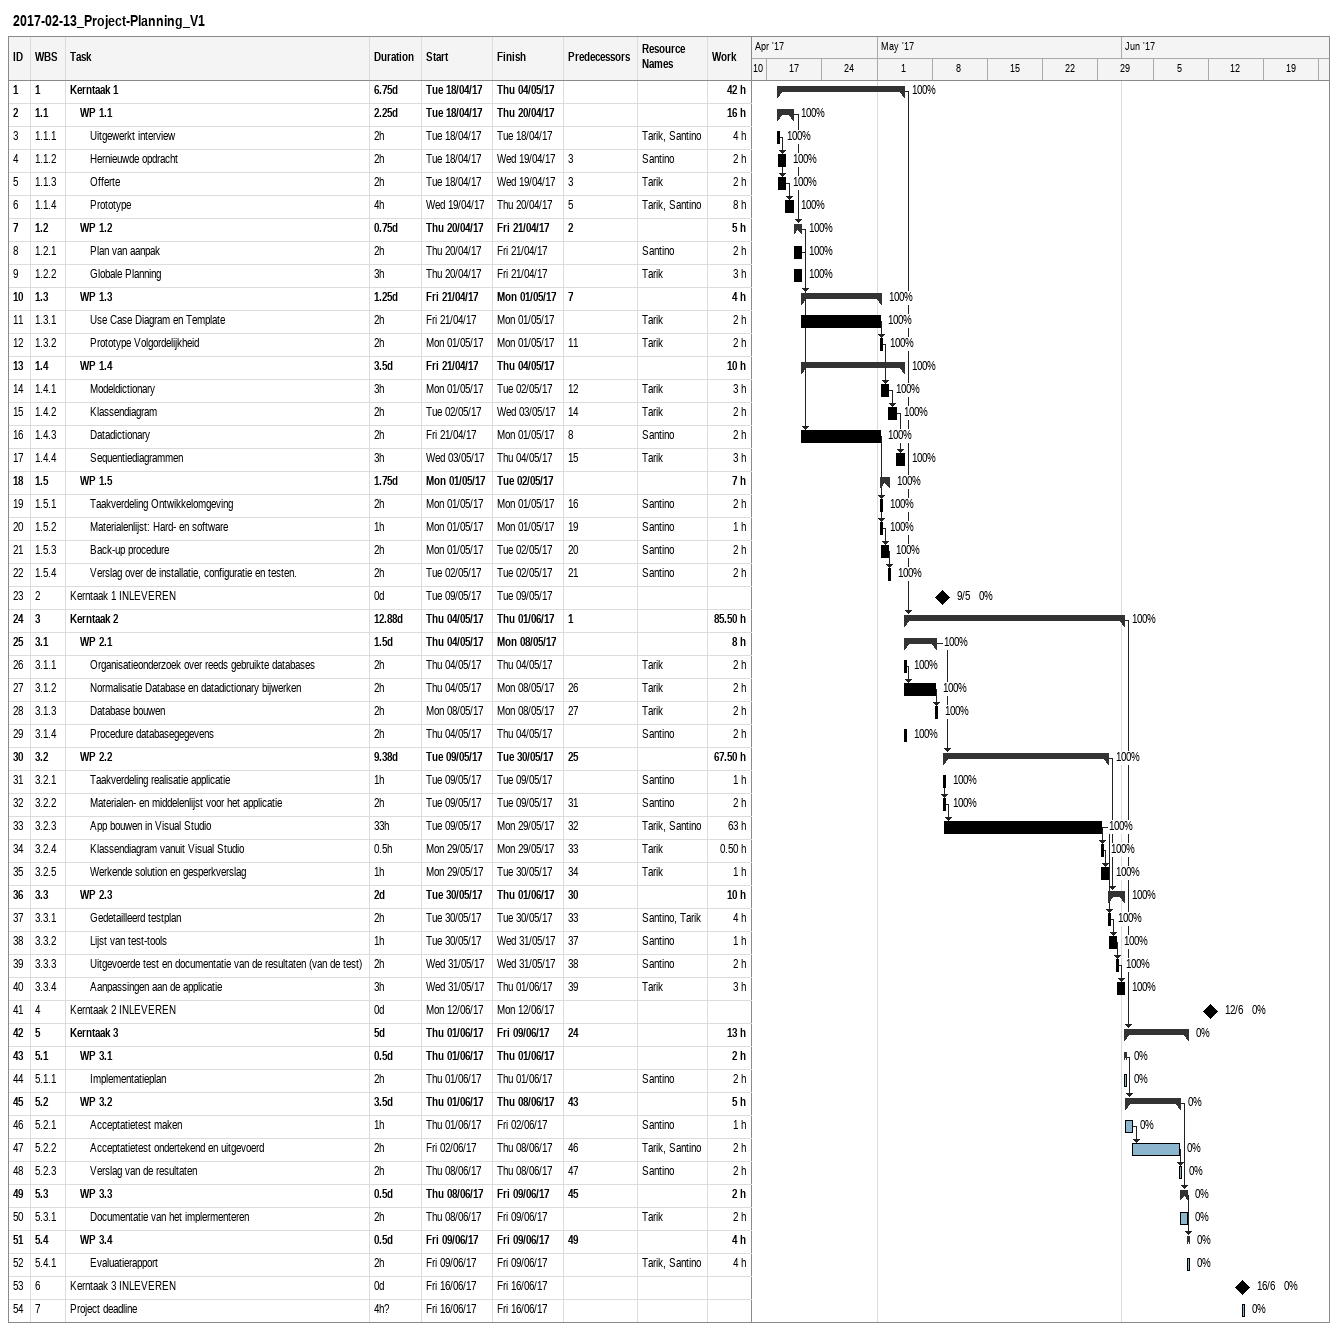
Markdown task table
2017-02-13_Project-Planning_V1

| ID | WBS | Task | Duration | Start | Finish | Predecessors | Resources | % complete | Work (h) |
|---|---|---|---|---|---|---|---|---|---|
| 1 | 1 | **Kerntaak 1** | 6.75d | 2017-04-18 | 2017-05-04 |  |  | 100 | 42 |
| 2 | 1.1 | **WP 1.1** | 2.25d | 2017-04-18 | 2017-04-20 |  |  | 100 | 16 |
| 3 | 1.1.1 | Uitgewerkt interview | 2h | 2017-04-18 | 2017-04-18 |  | Tarik, Santino | 100 | 4 |
| 4 | 1.1.2 | Hernieuwde opdracht | 2h | 2017-04-18 | 2017-04-19 | 3 | Santino | 100 | 2 |
| 5 | 1.1.3 | Offerte | 2h | 2017-04-18 | 2017-04-19 | 3 | Tarik | 100 | 2 |
| 6 | 1.1.4 | Prototype | 4h | 2017-04-19 | 2017-04-20 | 5 | Tarik, Santino | 100 | 8 |
| 7 | 1.2 | **WP 1.2** | 0.75d | 2017-04-20 | 2017-04-21 | 2 |  | 100 | 5 |
| 8 | 1.2.1 | Plan van aanpak | 2h | 2017-04-20 | 2017-04-21 |  | Santino | 100 | 2 |
| 9 | 1.2.2 | Globale Planning | 3h | 2017-04-20 | 2017-04-21 |  | Tarik | 100 | 3 |
| 10 | 1.3 | **WP 1.3** | 1.25d | 2017-04-21 | 2017-05-01 | 7 |  | 100 | 4 |
| 11 | 1.3.1 | Use Case Diagram en Template | 2h | 2017-04-21 | 2017-05-01 |  | Tarik | 100 | 2 |
| 12 | 1.3.2 | Prototype Volgordelijkheid | 2h | 2017-05-01 | 2017-05-01 | 11 | Tarik | 100 | 2 |
| 13 | 1.4 | **WP 1.4** | 3.5d | 2017-04-21 | 2017-05-04 |  |  | 100 | 10 |
| 14 | 1.4.1 | Modeldictionary | 3h | 2017-05-01 | 2017-05-02 | 12 | Tarik | 100 | 3 |
| 15 | 1.4.2 | Klassendiagram | 2h | 2017-05-02 | 2017-05-03 | 14 | Tarik | 100 | 2 |
| 16 | 1.4.3 | Datadictionary | 2h | 2017-04-21 | 2017-05-01 | 8 | Santino | 100 | 2 |
| 17 | 1.4.4 | Sequentiediagrammen | 3h | 2017-05-03 | 2017-05-04 | 15 | Tarik | 100 | 3 |
| 18 | 1.5 | **WP 1.5** | 1.75d | 2017-05-01 | 2017-05-02 |  |  | 100 | 7 |
| 19 | 1.5.1 | Taakverdeling Ontwikkelomgeving | 2h | 2017-05-01 | 2017-05-01 | 16 | Santino | 100 | 2 |
| 20 | 1.5.2 | Materialenlijst: Hard- en software | 1h | 2017-05-01 | 2017-05-01 | 19 | Santino | 100 | 1 |
| 21 | 1.5.3 | Back-up procedure | 2h | 2017-05-01 | 2017-05-02 | 20 | Santino | 100 | 2 |
| 22 | 1.5.4 | Verslag over de installatie, configuratie en testen. | 2h | 2017-05-02 | 2017-05-02 | 21 | Santino | 100 | 2 |
| 23 | 2 | Kerntaak 1 INLEVEREN | 0d | 2017-05-09 | 2017-05-09 |  |  | 0 |  |
| 24 | 3 | **Kerntaak 2** | 12.88d | 2017-05-04 | 2017-06-01 | 1 |  | 100 | 85.50 |
| 25 | 3.1 | **WP 2.1** | 1.5d | 2017-05-04 | 2017-05-08 |  |  | 100 | 8 |
| 26 | 3.1.1 | Organisatieonderzoek over reeds gebruikte databases | 2h | 2017-05-04 | 2017-05-04 |  | Tarik | 100 | 2 |
| 27 | 3.1.2 | Normalisatie Database en datadictionary bijwerken | 2h | 2017-05-04 | 2017-05-08 | 26 | Tarik | 100 | 2 |
| 28 | 3.1.3 | Database bouwen | 2h | 2017-05-08 | 2017-05-08 | 27 | Tarik | 100 | 2 |
| 29 | 3.1.4 | Procedure databasegegevens | 2h | 2017-05-04 | 2017-05-04 |  | Santino | 100 | 2 |
| 30 | 3.2 | **WP 2.2** | 9.38d | 2017-05-09 | 2017-05-30 | 25 |  | 100 | 67.50 |
| 31 | 3.2.1 | Taakverdeling realisatie applicatie | 1h | 2017-05-09 | 2017-05-09 |  | Santino | 100 | 1 |
| 32 | 3.2.2 | Materialen- en middelenlijst voor het applicatie | 2h | 2017-05-09 | 2017-05-09 | 31 | Santino | 100 | 2 |
| 33 | 3.2.3 | App bouwen in Visual Studio | 33h | 2017-05-09 | 2017-05-29 | 32 | Tarik, Santino | 100 | 63 |
| 34 | 3.2.4 | Klassendiagram vanuit Visual Studio | 0.5h | 2017-05-29 | 2017-05-29 | 33 | Tarik | 100 | 0.50 |
| 35 | 3.2.5 | Werkende solution en gesperkverslag | 1h | 2017-05-29 | 2017-05-30 | 34 | Tarik | 100 | 1 |
| 36 | 3.3 | **WP 2.3** | 2d | 2017-05-30 | 2017-06-01 | 30 |  | 100 | 10 |
| 37 | 3.3.1 | Gedetailleerd testplan | 2h | 2017-05-30 | 2017-05-30 | 33 | Santino, Tarik | 100 | 4 |
| 38 | 3.3.2 | Lijst van test-tools | 1h | 2017-05-30 | 2017-05-31 | 37 | Santino | 100 | 1 |
| 39 | 3.3.3 | Uitgevoerde test en documentatie van de resultaten (van de test) | 2h | 2017-05-31 | 2017-05-31 | 38 | Santino | 100 | 2 |
| 40 | 3.3.4 | Aanpassingen aan de applicatie | 3h | 2017-05-31 | 2017-06-01 | 39 | Tarik | 100 | 3 |
| 41 | 4 | Kerntaak 2 INLEVEREN | 0d | 2017-06-12 | 2017-06-12 |  |  | 0 |  |
| 42 | 5 | **Kerntaak 3** | 5d | 2017-06-01 | 2017-06-09 | 24 |  | 0 | 13 |
| 43 | 5.1 | **WP 3.1** | 0.5d | 2017-06-01 | 2017-06-01 |  |  | 0 | 2 |
| 44 | 5.1.1 | Implementatieplan | 2h | 2017-06-01 | 2017-06-01 |  | Santino | 0 | 2 |
| 45 | 5.2 | **WP 3.2** | 3.5d | 2017-06-01 | 2017-06-08 | 43 |  | 0 | 5 |
| 46 | 5.2.1 | Acceptatietest maken | 1h | 2017-06-01 | 2017-06-02 |  | Santino | 0 | 1 |
| 47 | 5.2.2 | Acceptatietest ondertekend en uitgevoerd | 2h | 2017-06-02 | 2017-06-08 | 46 | Tarik, Santino | 0 | 2 |
| 48 | 5.2.3 | Verslag van de resultaten | 2h | 2017-06-08 | 2017-06-08 | 47 | Santino | 0 | 2 |
| 49 | 5.3 | **WP 3.3** | 0.5d | 2017-06-08 | 2017-06-09 | 45 |  | 0 | 2 |
| 50 | 5.3.1 | Documentatie van het implermenteren | 2h | 2017-06-08 | 2017-06-09 |  | Tarik | 0 | 2 |
| 51 | 5.4 | **WP 3.4** | 0.5d | 2017-06-09 | 2017-06-09 | 49 |  | 0 | 4 |
| 52 | 5.4.1 | Evaluatierapport | 2h | 2017-06-09 | 2017-06-09 |  | Tarik, Santino | 0 | 4 |
| 53 | 6 | Kerntaak 3 INLEVEREN | 0d | 2017-06-16 | 2017-06-16 |  |  | 0 |  |
| 54 | 7 | Project deadline | 4h? | 2017-06-16 | 2017-06-16 |  |  | 0 |  |
